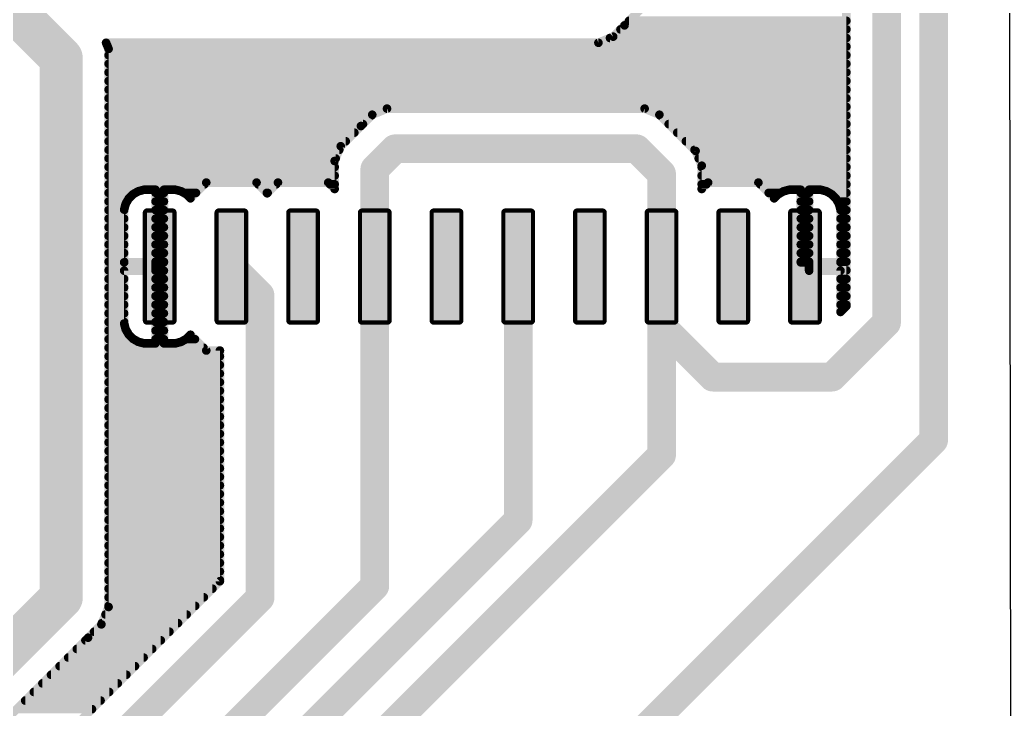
# Model space of a CAD drawing. Extents: x 1.5 to 61.1, y 27.7 to 80.1.
# Drawn here: x 43.55 to 61.11, y 34.14 to 46.35 of the extents above; entities that cross this region are included whole.
import ezdxf

# ---------------------------------------------------------------- set-up
doc = ezdxf.new("R2010")
doc.units = 0
for name, color, linetype in [('1', 12, 'CONTINUOUS'), ('18', 110, 'CONTINUOUS'), ('20', 31, 'CONTINUOUS')]:
    doc.layers.add(name, color=color, linetype=linetype)

# ---------------------------------------------------------------- blocks, each defined once
blk = doc.blocks.new('RECT329600X96000R25')
at = {"const_width": 0.075}
blk.add_lwpolyline([(0.9925, -0.225), (0.9925, 0.225, 0.4142), (0.955, 0.2625), (-0.955, 0.2625, 0.4142), (-0.9925, 0.225), (-0.9925, -0.225, 0.4142), (-0.955, -0.2625), (0.955, -0.2625, 0.4142)], format="xyb", close=True, dxfattribs=at)
blk.add_solid([(-0.9738, -0.2438), (0.9738, -0.2438), (-0.9738, 0.2438), (0.9738, 0.2438)])
blk = doc.blocks.new('ROUNDV')
at = {"const_width": 0.5}
blk.add_lwpolyline([(0, -0.25, 1), (0, 0.25, 1), (0, -0.25)], format="xyb", dxfattribs=at)

msp = doc.modelspace()

# ---------------------------------------------------------------- linework, layer by layer
at = {"layer": '1'}
for points, const_width in [([(59.7403, 38.9016), (59.7403, 54.814)], 0.508), ([(58.9057, 52.7865), (58.9057, 40.9821)], 0.508), ([(58.1945, 52.4919), (58.1945, 41.2767)], 0.1524), ([(54.2632, 46.2483), (56.7933, 48.7784)], 0.1524), ([(41.6789, 48.2737), (44.2864, 45.6661)], 0.762), ([(54.3445, 46.3296), (58.1945, 46.3296)], 0.1524), ([(54.0632, 46.0482), (54.2632, 46.2483)], 0.1524), ([(54.1921, 46.1772), (58.1945, 46.1772)], 0.1524), ([(44.2864, 45.6661), (44.2864, 36.1143)], 0.762), ([(45.1246, 45.8328), (45.0802, 45.94)], 0.1524), ([(45.0802, 45.94), (53.8018, 45.94)], 0.1524), ([(53.8018, 45.94), (54.0632, 46.0482)], 0.1524), ([(54.0066, 46.0248), (58.1945, 46.0248)], 0.1524), ([(45.1082, 45.8724), (58.1945, 45.8724)], 0.1524), ([(45.1246, 35.9475), (45.1246, 45.8328)], 0.1524), ([(45.1246, 45.72), (58.1945, 45.72)], 0.1524), ([(45.1246, 45.5676), (58.1945, 45.5676)], 0.1524), ([(45.1246, 45.4152), (58.1945, 45.4152)], 0.1524), ([(45.1246, 45.2628), (58.1945, 45.2628)], 0.1524), ([(45.1246, 45.1104), (58.1945, 45.1104)], 0.1524), ([(45.1246, 44.958), (58.1945, 44.958)], 0.1524), ([(45.1246, 44.8056), (58.1945, 44.8056)], 0.1524), ([(50.0568, 44.7741), (49.7954, 44.6658)], 0.1524), ([(54.6204, 44.7741), (50.0568, 44.7741)], 0.1524), ([(54.8818, 44.6658), (54.6204, 44.7741)], 0.1524), ([(45.1246, 44.6532), (49.7828, 44.6532)], 0.1524), ([(49.7954, 44.6658), (49.5953, 44.4658)], 0.1524), ([(55.5233, 44.0243), (54.8818, 44.6658)], 0.1524), ([(54.8944, 44.6532), (58.1945, 44.6532)], 0.1524), ([(45.1246, 44.5008), (49.6304, 44.5008)], 0.1524), ([(49.5953, 44.4658), (49.2375, 44.1079)], 0.1524), ([(55.0468, 44.5008), (58.1945, 44.5008)], 0.1524), ([(45.1246, 44.3484), (49.478, 44.3484)], 0.1524), ([(45.1246, 44.196), (49.3256, 44.196)], 0.1524), ([(49.8404, 43.705), (50.1983, 44.0629)], 0.508), ([(50.1983, 44.0629), (54.4789, 44.0629)], 0.508), ([(54.4789, 44.0629), (54.9204, 43.6215)], 0.508), ([(55.1992, 44.3484), (58.1945, 44.3484)], 0.1524), ([(55.3516, 44.196), (58.1945, 44.196)], 0.1524), ([(45.1246, 44.0436), (49.2108, 44.0436)], 0.1524), ([(49.2375, 44.1079), (49.1292, 43.8465)], 0.1524), ([(55.504, 44.0436), (58.1945, 44.0436)], 0.1524), ([(55.6316, 43.7629), (55.5233, 44.0243)], 0.1524), ([(45.1246, 43.8912), (49.1477, 43.8912)], 0.1524), ([(49.1292, 43.8465), (49.1292, 43.3507)], 0.1524), ([(49.8404, 41.9769), (49.8404, 43.705)], 0.508), ([(55.5785, 43.8912), (58.1945, 43.8912)], 0.1524), ([(45.1246, 43.7388), (49.1292, 43.7388)], 0.1524), ([(54.9204, 43.6215), (54.9204, 42.6004)], 0.508), ([(55.6316, 43.3507), (55.6316, 43.7629)], 0.1524), ([(55.6316, 43.7388), (58.1945, 43.7388)], 0.1524), ([(45.1246, 43.5864), (49.1292, 43.5864)], 0.1524), ([(55.6316, 43.5864), (58.1945, 43.5864)], 0.1524), ([(45.1246, 43.434), (46.8249, 43.434)], 0.1524), ([(45.649, 43.3095), (45.5566, 43.2561)], 0.1524), ([(45.752, 43.3371), (45.649, 43.3095)], 0.1524), ([(45.9566, 43.3371), (45.752, 43.3371)], 0.1524), ([(45.9566, 42.0507), (45.9566, 43.3371)], 0.1524), ([(46.3087, 43.3371), (46.1042, 43.3371)], 0.1524), ([(46.1042, 43.3371), (46.1042, 42.0507)], 0.1524), ([(46.4118, 43.3095), (46.3087, 43.3371)], 0.1524), ([(46.5042, 43.2561), (46.4118, 43.3095)], 0.1524), ([(46.8549, 43.4641), (46.5756, 43.1847)], 0.1524), ([(47.7458, 43.4641), (46.8549, 43.4641)], 0.1524), ([(47.9354, 43.2745), (47.7458, 43.4641)], 0.1524), ([(47.7759, 43.434), (48.0949, 43.434)], 0.1524), ([(48.1249, 43.4641), (47.9354, 43.2745)], 0.1524), ([(49.0158, 43.4641), (48.1249, 43.4641)], 0.1524), ([(49.1292, 43.3507), (49.0158, 43.4641)], 0.1524), ([(49.0459, 43.434), (49.1292, 43.434)], 0.1524), ([(55.7449, 43.4641), (55.6316, 43.3507)], 0.1524), ([(55.6316, 43.434), (55.7149, 43.434)], 0.1524), ([(56.6358, 43.4641), (55.7449, 43.4641)], 0.1524), ([(56.9152, 43.1847), (56.6358, 43.4641)], 0.1524), ([(56.6659, 43.434), (58.1945, 43.434)], 0.1524), ([(57.079, 43.3095), (56.9866, 43.2561)], 0.1524), ([(57.182, 43.3371), (57.079, 43.3095)], 0.1524), ([(57.3866, 43.3371), (57.182, 43.3371)], 0.1524), ([(57.3866, 42.0507), (57.3866, 43.3371)], 0.1524), ([(57.7387, 43.3371), (57.5342, 43.3371)], 0.1524), ([(57.5342, 43.3371), (57.5342, 42.0507)], 0.1524), ([(57.8418, 43.3095), (57.7387, 43.3371)], 0.1524), ([(57.9342, 43.2561), (57.8418, 43.3095)], 0.1524), ([(45.1246, 43.2816), (45.6007, 43.2816)], 0.1524), ([(45.1246, 43.1292), (45.4514, 43.1292)], 0.1524), ([(45.4811, 43.1807), (45.4278, 43.0883)], 0.1524), ([(45.5566, 43.2561), (45.4811, 43.1807)], 0.1524), ([(45.9566, 43.2816), (46.1042, 43.2816)], 0.1524), ([(45.9566, 43.1292), (46.1042, 43.1292)], 0.1524), ([(46.46, 43.2816), (46.6725, 43.2816)], 0.1524), ([(46.5756, 43.1847), (46.5042, 43.2561)], 0.1524), ([(47.9283, 43.2816), (47.9425, 43.2816)], 0.1524), ([(56.8183, 43.2816), (57.0307, 43.2816)], 0.1524), ([(56.9866, 43.2561), (56.9152, 43.1847)], 0.1524), ([(57.3866, 43.2816), (57.5342, 43.2816)], 0.1524), ([(57.3866, 43.1292), (57.5342, 43.1292)], 0.1524), ([(57.89, 43.2816), (58.1945, 43.2816)], 0.1524), ([(58.0096, 43.1807), (57.9342, 43.2561)], 0.1524), ([(58.063, 43.0883), (58.0096, 43.1807)], 0.1524), ([(58.0393, 43.1292), (58.1945, 43.1292)], 0.1524), ([(45.1246, 42.9768), (45.4002, 42.9768)], 0.1524), ([(45.4278, 43.0883), (45.4002, 42.9852)], 0.1524), ([(45.4002, 42.9852), (45.4002, 42.0507)], 0.1524), ([(45.9566, 42.9768), (46.1042, 42.9768)], 0.1524), ([(57.3866, 42.9768), (57.5342, 42.9768)], 0.1524), ([(58.0906, 42.9852), (58.063, 43.0883)], 0.1524), ([(58.0906, 42.0507), (58.0906, 42.9852)], 0.1524), ([(58.0906, 42.9768), (58.1945, 42.9768)], 0.1524), ([(45.1246, 42.8244), (45.4002, 42.8244)], 0.1524), ([(45.9566, 42.8244), (46.1042, 42.8244)], 0.1524), ([(54.9204, 42.6004), (54.9204, 41.9769)], 0.508), ([(57.3866, 42.8244), (57.5342, 42.8244)], 0.1524), ([(58.0906, 42.8244), (58.1945, 42.8244)], 0.1524), ([(45.1246, 42.672), (45.4002, 42.672)], 0.1524), ([(45.9566, 42.672), (46.1042, 42.672)], 0.1524), ([(57.3866, 42.672), (57.5342, 42.672)], 0.1524), ([(58.0906, 42.672), (58.1945, 42.672)], 0.1524), ([(45.1246, 42.5196), (45.4002, 42.5196)], 0.1524), ([(45.9566, 42.5196), (46.1042, 42.5196)], 0.1524), ([(57.3866, 42.5196), (57.5342, 42.5196)], 0.1524), ([(58.0906, 42.5196), (58.1945, 42.5196)], 0.1524), ([(45.1246, 42.3672), (45.4002, 42.3672)], 0.1524), ([(45.9566, 42.3672), (46.1042, 42.3672)], 0.1524), ([(57.3866, 42.3672), (57.5342, 42.3672)], 0.1524), ([(58.0906, 42.3672), (58.1945, 42.3672)], 0.1524), ([(45.1246, 42.2148), (45.4002, 42.2148)], 0.1524), ([(45.9566, 42.2148), (46.1042, 42.2148)], 0.1524), ([(47.8074, 41.4699), (47.3004, 41.9769)], 0.508), ([(49.8404, 36.319), (49.8404, 41.9769)], 0.508), ([(52.3804, 37.4813), (52.3804, 41.9769)], 0.508), ([(54.9204, 38.6375), (54.9204, 41.9769)], 0.508), ([(54.9204, 40.9255), (54.9204, 41.9769)], 0.508), ([(57.3866, 42.2148), (57.5342, 42.2148)], 0.1524), ([(58.0906, 42.2148), (58.1945, 42.2148)], 0.1524), ([(45.1246, 42.0624), (45.4002, 42.0624)], 0.1524), ([(45.1246, 41.91), (45.9566, 41.91)], 0.1524), ([(45.4002, 42.0507), (45.9566, 42.0507)], 0.1524), ([(45.9566, 41.9031), (45.4002, 41.9031)], 0.1524), ([(45.4002, 41.9031), (45.4002, 40.9685)], 0.1524), ([(45.9566, 42.0624), (46.1042, 42.0624)], 0.1524), ([(46.1042, 42.0507), (45.9566, 42.0507)], 0.1524), ([(45.9566, 42.0507), (45.9566, 41.9031)], 0.1524), ([(45.9566, 40.6167), (45.9566, 41.9031)], 0.1524), ([(45.9566, 41.9031), (46.1042, 41.9031)], 0.1524), ([(46.1042, 41.9031), (46.1042, 40.6167)], 0.1524), ([(57.3866, 42.0624), (57.5342, 42.0624)], 0.1524), ([(57.5342, 42.0507), (57.3866, 42.0507)], 0.1524), ([(57.5342, 41.9031), (57.5342, 42.0507)], 0.1524), ([(57.5342, 42.0507), (58.0906, 42.0507)], 0.1524), ([(57.5342, 41.91), (58.1945, 41.91)], 0.1524), ([(58.0906, 41.9031), (57.5342, 41.9031)], 0.1524), ([(58.0906, 42.0624), (58.1945, 42.0624)], 0.1524), ([(58.0906, 41.1729), (58.0906, 41.9031)], 0.1524), ([(45.1246, 41.7576), (45.4002, 41.7576)], 0.1524), ([(45.9566, 41.7576), (46.1042, 41.7576)], 0.1524), ([(58.0906, 41.7576), (58.1945, 41.7576)], 0.1524), ([(45.1246, 41.6052), (45.4002, 41.6052)], 0.1524), ([(45.9566, 41.6052), (46.1042, 41.6052)], 0.1524), ([(47.8074, 41.4699), (47.8074, 36.1089)], 0.508), ([(58.0906, 41.6052), (58.1945, 41.6052)], 0.1524), ([(45.1246, 41.4528), (45.4002, 41.4528)], 0.1524), ([(45.9566, 41.4528), (46.1042, 41.4528)], 0.1524), ([(58.0906, 41.4528), (58.1945, 41.4528)], 0.1524), ([(45.1246, 41.3004), (45.4002, 41.3004)], 0.1524), ([(45.9566, 41.3004), (46.1042, 41.3004)], 0.1524), ([(58.0906, 41.3004), (58.1945, 41.3004)], 0.1524), ([(58.1945, 41.2767), (58.0906, 41.1729)], 0.1524), ([(45.1246, 41.148), (45.4002, 41.148)], 0.1524), ([(45.9566, 41.148), (46.1042, 41.148)], 0.1524), ([(55.8282, 40.0177), (54.9204, 40.9255)], 0.508), ([(58.9057, 40.9821), (57.9412, 40.0177)], 0.508), ([(45.1246, 40.9956), (45.4002, 40.9956)], 0.1524), ([(45.1246, 40.8432), (45.4407, 40.8432)], 0.1524), ([(45.4002, 40.9685), (45.4278, 40.8655)], 0.1524), ([(45.4278, 40.8655), (45.4811, 40.7731)], 0.1524), ([(45.9566, 40.9956), (46.1042, 40.9956)], 0.1524), ([(45.9566, 40.8432), (46.1042, 40.8432)], 0.1524), ([(45.1246, 40.6908), (45.5684, 40.6908)], 0.1524), ([(45.4811, 40.7731), (45.5566, 40.6976)], 0.1524), ([(45.5566, 40.6976), (45.649, 40.6443)], 0.1524), ([(45.9566, 40.6908), (46.1042, 40.6908)], 0.1524), ([(46.4118, 40.6443), (46.5042, 40.6976)], 0.1524), ([(46.4924, 40.6908), (46.6538, 40.6908)], 0.1524), ([(46.5042, 40.6976), (46.5756, 40.769)], 0.1524), ([(46.5756, 40.769), (46.8549, 40.4897)], 0.1524), ([(45.1246, 40.5384), (46.8062, 40.5384)], 0.1524), ([(45.649, 40.6443), (45.752, 40.6167)], 0.1524), ([(45.752, 40.6167), (45.9566, 40.6167)], 0.1524), ([(46.1042, 40.6167), (46.3087, 40.6167)], 0.1524), ([(46.3087, 40.6167), (46.4118, 40.6443)], 0.1524), ([(45.1246, 40.386), (47.0962, 40.386)], 0.1524), ([(46.8549, 40.4897), (47.0962, 40.4897)], 0.1524), ([(47.0962, 40.4897), (47.0962, 36.4035)], 0.1524), ([(45.1246, 40.2336), (47.0962, 40.2336)], 0.1524), ([(57.9412, 40.0177), (55.8282, 40.0177)], 0.508), ([(45.1246, 40.0812), (47.0962, 40.0812)], 0.1524), ([(45.1246, 39.9288), (47.0962, 39.9288)], 0.1524), ([(45.1246, 39.7764), (47.0962, 39.7764)], 0.1524), ([(45.1246, 39.624), (47.0962, 39.624)], 0.1524), ([(45.1246, 39.4716), (47.0962, 39.4716)], 0.1524), ([(45.1246, 39.3192), (47.0962, 39.3192)], 0.1524), ([(45.1246, 39.1668), (47.0962, 39.1668)], 0.1524), ([(45.1246, 39.0144), (47.0962, 39.0144)], 0.1524), ([(50.4309, 29.5923), (59.7403, 38.9016)], 0.508), ([(45.1246, 38.862), (47.0962, 38.862)], 0.1524), ([(46.9377, 30.6547), (54.9204, 38.6375)], 0.508), ([(45.1246, 38.7096), (47.0962, 38.7096)], 0.1524), ([(45.1246, 38.5572), (47.0962, 38.5572)], 0.1524), ([(45.1246, 38.4048), (47.0962, 38.4048)], 0.1524), ([(45.1246, 38.2524), (47.0962, 38.2524)], 0.1524), ([(45.1246, 38.1), (47.0962, 38.1)], 0.1524), ([(45.1246, 37.9476), (47.0962, 37.9476)], 0.1524), ([(45.1246, 37.7952), (47.0962, 37.7952)], 0.1524), ([(45.1246, 37.6428), (47.0962, 37.6428)], 0.1524), ([(46.5381, 31.639), (52.3804, 37.4813)], 0.508), ([(45.1246, 37.4904), (47.0962, 37.4904)], 0.1524), ([(45.1246, 37.338), (47.0962, 37.338)], 0.1524), ([(45.1246, 37.1856), (47.0962, 37.1856)], 0.1524), ([(45.1246, 37.0332), (47.0962, 37.0332)], 0.1524), ([(45.1246, 36.8808), (47.0962, 36.8808)], 0.1524), ([(45.1246, 36.7284), (47.0962, 36.7284)], 0.1524), ([(45.1246, 36.576), (47.0962, 36.576)], 0.1524), ([(45.9852, 32.4637), (49.8404, 36.319)], 0.508), ([(42.2901, 34.1179), (44.2864, 36.1143)], 0.762), ([(47.0962, 36.4035), (44.6329, 33.9402)], 0.1524), ([(44.9275, 33.229), (47.8074, 36.1089)], 0.508), ([(45.1246, 36.4236), (47.0962, 36.4236)], 0.1524), ([(45.1246, 36.2712), (46.9639, 36.2712)], 0.1524), ([(45.1246, 36.1188), (46.8115, 36.1188)], 0.1524), ([(44.997, 35.6395), (45.1246, 35.9475)], 0.1524), ([(45.1246, 35.9664), (46.6591, 35.9664)], 0.1524), ([(45.0693, 35.814), (46.5067, 35.814)], 0.1524), ([(44.7612, 35.4037), (44.997, 35.6395)], 0.1524), ([(45.0062, 35.6616), (46.3543, 35.6616)], 0.1524), ([(43.2978, 33.9402), (44.7612, 35.4037)], 0.1524), ([(44.8667, 35.5092), (46.2019, 35.5092)], 0.1524), ([(44.7143, 35.3568), (46.0495, 35.3568)], 0.1524), ([(44.4095, 35.052), (45.7447, 35.052)], 0.1524), ([(44.5619, 35.2044), (45.8971, 35.2044)], 0.1524), ([(44.2571, 34.8996), (45.5923, 34.8996)], 0.1524), ([(44.1047, 34.7472), (45.4399, 34.7472)], 0.1524), ([(43.9523, 34.5948), (45.2875, 34.5948)], 0.1524), ([(43.7999, 34.4424), (45.1351, 34.4424)], 0.1524), ([(43.6475, 34.29), (44.9827, 34.29)], 0.1524), ([(43.4951, 34.1376), (44.8303, 34.1376)], 0.1524)]:
    msp.add_lwpolyline(points, dxfattribs=dict(at, const_width=const_width))
for points, const_width in [([(54.3445, 46.3677, 1), (54.3445, 46.2915)], 0.0762), ([(58.1945, 46.2915, 1), (58.1945, 46.3677)], 0.0762), ([(54.1921, 46.2153, 1), (54.1921, 46.1391)], 0.0762), ([(54.2363, 46.2752, 1), (54.2902, 46.2214)], 0.0762), ([(54.2902, 46.2214, 1), (54.2363, 46.2752)], 0.0762), ([(58.1945, 46.1391, 1), (58.1945, 46.2153)], 0.0762), ([(44.4769, 45.6661, 1), (44.0959, 45.6661)], 0.381), ([(45.0802, 45.9781, 1), (45.0802, 45.9019)], 0.0762), ([(45.1154, 45.9545, 1), (45.045, 45.9254)], 0.0762), ([(53.7872, 45.9752, 1), (53.8163, 45.9048)], 0.0762), ([(53.8018, 45.9019, 1), (53.8018, 45.9781)], 0.0762), ([(54.0066, 46.0629, 1), (54.0066, 45.9867)], 0.0762), ([(54.0362, 46.0752, 1), (54.0901, 46.0213)], 0.0762), ([(54.0777, 46.013, 1), (54.0486, 46.0834)], 0.0762), ([(58.1945, 45.9867, 1), (58.1945, 46.0629)], 0.0762), ([(44.1517, 45.5314, 1), (44.4211, 45.8008)], 0.381), ([(45.1082, 45.9105, 1), (45.1082, 45.8343)], 0.0762), ([(45.1627, 45.8328, 1), (45.0865, 45.8328)], 0.0762), ([(45.0894, 45.8182, 1), (45.1598, 45.8474)], 0.0762), ([(58.1945, 45.8343, 1), (58.1945, 45.9105)], 0.0762), ([(45.1246, 45.7581, 1), (45.1246, 45.6819)], 0.0762), ([(58.1945, 45.6819, 1), (58.1945, 45.7581)], 0.0762), ([(45.1246, 45.6057, 1), (45.1246, 45.5295)], 0.0762), ([(45.1246, 45.4533, 1), (45.1246, 45.3771)], 0.0762), ([(58.1945, 45.5295, 1), (58.1945, 45.6057)], 0.0762), ([(58.1945, 45.3771, 1), (58.1945, 45.4533)], 0.0762), ([(45.1246, 45.3009, 1), (45.1246, 45.2247)], 0.0762), ([(58.1945, 45.2247, 1), (58.1945, 45.3009)], 0.0762), ([(45.1246, 45.1485, 1), (45.1246, 45.0723)], 0.0762), ([(58.1945, 45.0723, 1), (58.1945, 45.1485)], 0.0762), ([(45.1246, 44.9961, 1), (45.1246, 44.9199)], 0.0762), ([(58.1945, 44.9199, 1), (58.1945, 44.9961)], 0.0762), ([(45.1246, 44.8437, 1), (45.1246, 44.7675)], 0.0762), ([(50.0568, 44.8122, 1), (50.0568, 44.736)], 0.0762), ([(50.0714, 44.7389, 1), (50.0422, 44.8093)], 0.0762), ([(54.635, 44.8093, 1), (54.6058, 44.7389)], 0.0762), ([(54.6204, 44.736, 1), (54.6204, 44.8122)], 0.0762), ([(58.1945, 44.7675, 1), (58.1945, 44.8437)], 0.0762), ([(45.1246, 44.6913, 1), (45.1246, 44.6151)], 0.0762), ([(49.7808, 44.701, 1), (49.81, 44.6306)], 0.0762), ([(49.8224, 44.6389, 1), (49.7685, 44.6928)], 0.0762), ([(49.7828, 44.6151, 1), (49.7828, 44.6913)], 0.0762), ([(54.9087, 44.6928, 1), (54.8549, 44.6389)], 0.0762), ([(54.8944, 44.6913, 1), (54.8944, 44.6151)], 0.0762), ([(54.8672, 44.6306, 1), (54.8964, 44.701)], 0.0762), ([(58.1945, 44.6151, 1), (58.1945, 44.6913)], 0.0762), ([(45.1246, 44.5389, 1), (45.1246, 44.4627)], 0.0762), ([(49.5684, 44.4927, 1), (49.6223, 44.4388)], 0.0762), ([(49.6223, 44.4388, 1), (49.5684, 44.4927)], 0.0762), ([(49.6304, 44.4627, 1), (49.6304, 44.5389)], 0.0762), ([(55.0468, 44.5389, 1), (55.0468, 44.4627)], 0.0762), ([(58.1945, 44.4627, 1), (58.1945, 44.5389)], 0.0762), ([(45.1246, 44.3865, 1), (45.1246, 44.3103)], 0.0762), ([(45.1246, 44.2341, 1), (45.1246, 44.1579)], 0.0762), ([(49.3256, 44.1579, 1), (49.3256, 44.2341)], 0.0762), ([(49.478, 44.3103, 1), (49.478, 44.3865)], 0.0762), ([(50.1983, 44.1899, 1), (50.1983, 43.9359)], 0.254), ([(50.2881, 43.9731, 1), (50.1085, 44.1527)], 0.254), ([(54.5687, 44.1527, 1), (54.3891, 43.9731)], 0.254), ([(54.4789, 43.9359, 1), (54.4789, 44.1899)], 0.254), ([(55.1992, 44.3865, 1), (55.1992, 44.3103)], 0.0762), ([(55.3516, 44.2341, 1), (55.3516, 44.1579)], 0.0762), ([(58.1945, 44.3103, 1), (58.1945, 44.3865)], 0.0762), ([(58.1945, 44.1579, 1), (58.1945, 44.2341)], 0.0762), ([(45.1246, 44.0817, 1), (45.1246, 44.0055)], 0.0762), ([(49.2105, 44.1348, 1), (49.2644, 44.0809)], 0.0762), ([(49.2727, 44.0933, 1), (49.2023, 44.1225)], 0.0762), ([(49.2108, 44.0055, 1), (49.2108, 44.0817)], 0.0762), ([(55.504, 44.0817, 1), (55.504, 44.0055)], 0.0762), ([(55.5585, 44.0389, 1), (55.4881, 44.0097)], 0.0762), ([(55.4964, 43.9974, 1), (55.5503, 44.0513)], 0.0762), ([(58.1945, 44.0055, 1), (58.1945, 44.0817)], 0.0762), ([(45.1246, 43.9293, 1), (45.1246, 43.8531)], 0.0762), ([(49.1673, 43.8465, 1), (49.0911, 43.8465)], 0.0762), ([(49.1477, 43.8531, 1), (49.1477, 43.9293)], 0.0762), ([(49.9674, 43.705, 1), (49.7134, 43.705)], 0.254), ([(49.7506, 43.7948, 1), (49.9302, 43.6152)], 0.254), ([(55.5785, 43.9293, 1), (55.5785, 43.8531)], 0.0762), ([(58.1945, 43.8531, 1), (58.1945, 43.9293)], 0.0762), ([(45.1246, 43.7769, 1), (45.1246, 43.7007)], 0.0762), ([(49.094, 43.8611, 1), (49.1644, 43.8319)], 0.0762), ([(49.1292, 43.7007, 1), (49.1292, 43.7769)], 0.0762), ([(55.0474, 43.6215, 1), (54.7934, 43.6215)], 0.254), ([(54.8306, 43.5317, 1), (55.0102, 43.7113)], 0.254), ([(55.6697, 43.7629, 1), (55.5935, 43.7629)], 0.0762), ([(55.6316, 43.7769, 1), (55.6316, 43.7007)], 0.0762), ([(55.5964, 43.7483, 1), (55.6668, 43.7775)], 0.0762), ([(58.1945, 43.7007, 1), (58.1945, 43.7769)], 0.0762), ([(45.1246, 43.6245, 1), (45.1246, 43.5483)], 0.0762), ([(49.1292, 43.5483, 1), (49.1292, 43.6245)], 0.0762), ([(55.6316, 43.6245, 1), (55.6316, 43.5483)], 0.0762), ([(58.1945, 43.5483, 1), (58.1945, 43.6245)], 0.0762), ([(45.1246, 43.4721, 1), (45.1246, 43.3959)], 0.0762), ([(45.6391, 43.3463, 1), (45.6588, 43.2727)], 0.0762), ([(45.668, 43.2765, 1), (45.6299, 43.3425)], 0.0762), ([(45.752, 43.3752, 1), (45.752, 43.299)], 0.0762), ([(45.7619, 43.3003, 1), (45.7422, 43.3739)], 0.0762), ([(45.9947, 43.3371, 1), (45.9185, 43.3371)], 0.0762), ([(45.9566, 43.299, 1), (45.9566, 43.3752)], 0.0762), ([(46.1042, 43.3752, 1), (46.1042, 43.299)], 0.0762), ([(46.1423, 43.3371, 1), (46.0661, 43.3371)], 0.0762), ([(46.3186, 43.3739, 1), (46.2989, 43.3003)], 0.0762), ([(46.3087, 43.299, 1), (46.3087, 43.3752)], 0.0762), ([(46.4308, 43.3425, 1), (46.3927, 43.2765)], 0.0762), ([(46.4019, 43.2727, 1), (46.4217, 43.3463)], 0.0762), ([(46.8549, 43.5022, 1), (46.8549, 43.426)], 0.0762), ([(46.8249, 43.3959, 1), (46.8249, 43.4721)], 0.0762), ([(46.8819, 43.4371, 1), (46.828, 43.491)], 0.0762), ([(47.7728, 43.491, 1), (47.7189, 43.4371)], 0.0762), ([(47.7759, 43.4721, 1), (47.7759, 43.3959)], 0.0762), ([(47.7458, 43.426, 1), (47.7458, 43.5022)], 0.0762), ([(48.1249, 43.5022, 1), (48.1249, 43.426)], 0.0762), ([(48.0949, 43.3959, 1), (48.0949, 43.4721)], 0.0762), ([(48.1519, 43.4371, 1), (48.098, 43.491)], 0.0762), ([(49.0428, 43.491, 1), (48.9889, 43.4371)], 0.0762), ([(49.0459, 43.4721, 1), (49.0459, 43.3959)], 0.0762), ([(49.0158, 43.426, 1), (49.0158, 43.5022)], 0.0762), ([(49.0911, 43.3507, 1), (49.1673, 43.3507)], 0.0762), ([(49.1022, 43.3238, 1), (49.1561, 43.3777)], 0.0762), ([(49.1292, 43.3959, 1), (49.1292, 43.4721)], 0.0762), ([(55.6046, 43.3777, 1), (55.6585, 43.3238)], 0.0762), ([(55.6316, 43.4721, 1), (55.6316, 43.3959)], 0.0762), ([(55.5935, 43.3507, 1), (55.6697, 43.3507)], 0.0762), ([(55.7449, 43.5022, 1), (55.7449, 43.426)], 0.0762), ([(55.7149, 43.3959, 1), (55.7149, 43.4721)], 0.0762), ([(55.7719, 43.4371, 1), (55.718, 43.491)], 0.0762), ([(56.6628, 43.491, 1), (56.6089, 43.4371)], 0.0762), ([(56.6659, 43.4721, 1), (56.6659, 43.3959)], 0.0762), ([(56.6358, 43.426, 1), (56.6358, 43.5022)], 0.0762), ([(57.0691, 43.3463, 1), (57.0888, 43.2727)], 0.0762), ([(57.098, 43.2765, 1), (57.0599, 43.3425)], 0.0762), ([(57.182, 43.3752, 1), (57.182, 43.299)], 0.0762), ([(57.1919, 43.3003, 1), (57.1722, 43.3739)], 0.0762), ([(57.4247, 43.3371, 1), (57.3485, 43.3371)], 0.0762), ([(57.3866, 43.299, 1), (57.3866, 43.3752)], 0.0762), ([(57.5342, 43.3752, 1), (57.5342, 43.299)], 0.0762), ([(57.5723, 43.3371, 1), (57.4961, 43.3371)], 0.0762), ([(57.7486, 43.3739, 1), (57.7289, 43.3003)], 0.0762), ([(57.7387, 43.299, 1), (57.7387, 43.3752)], 0.0762), ([(57.8608, 43.3425, 1), (57.8227, 43.2765)], 0.0762), ([(57.8319, 43.2727, 1), (57.8517, 43.3463)], 0.0762), ([(58.1945, 43.3959, 1), (58.1945, 43.4721)], 0.0762), ([(45.1246, 43.3197, 1), (45.1246, 43.2435)], 0.0762), ([(45.1246, 43.1673, 1), (45.1246, 43.0911)], 0.0762), ([(45.4542, 43.2076, 1), (45.5081, 43.1537)], 0.0762), ([(45.5141, 43.1616, 1), (45.4482, 43.1997)], 0.0762), ([(45.4514, 43.0911, 1), (45.4514, 43.1673)], 0.0762), ([(45.5375, 43.2891, 1), (45.5756, 43.2231)], 0.0762), ([(45.5835, 43.2292, 1), (45.5296, 43.2831)], 0.0762), ([(45.6007, 43.2435, 1), (45.6007, 43.3197)], 0.0762), ([(45.9566, 43.3197, 1), (45.9566, 43.2435)], 0.0762), ([(45.9566, 43.1673, 1), (45.9566, 43.0911)], 0.0762), ([(46.1042, 43.2435, 1), (46.1042, 43.3197)], 0.0762), ([(46.1042, 43.0911, 1), (46.1042, 43.1673)], 0.0762), ([(46.46, 43.3197, 1), (46.46, 43.2435)], 0.0762), ([(46.5311, 43.2831, 1), (46.4772, 43.2292)], 0.0762), ([(46.4851, 43.2231, 1), (46.5232, 43.2891)], 0.0762), ([(46.5486, 43.2117, 1), (46.6025, 43.1578)], 0.0762), ([(46.5486, 43.1578, 1), (46.6025, 43.2117)], 0.0762), ([(46.6725, 43.2435, 1), (46.6725, 43.3197)], 0.0762), ([(47.9283, 43.3197, 1), (47.9283, 43.2435)], 0.0762), ([(47.9084, 43.3015, 1), (47.9623, 43.2476)], 0.0762), ([(47.9084, 43.2476, 1), (47.9623, 43.3015)], 0.0762), ([(47.9425, 43.2435, 1), (47.9425, 43.3197)], 0.0762), ([(56.8183, 43.3197, 1), (56.8183, 43.2435)], 0.0762), ([(56.8882, 43.2117, 1), (56.9421, 43.1578)], 0.0762), ([(56.8882, 43.1578, 1), (56.9421, 43.2117)], 0.0762), ([(56.9675, 43.2891, 1), (57.0056, 43.2231)], 0.0762), ([(57.0135, 43.2292, 1), (56.9596, 43.2831)], 0.0762), ([(57.0307, 43.2435, 1), (57.0307, 43.3197)], 0.0762), ([(57.3866, 43.3197, 1), (57.3866, 43.2435)], 0.0762), ([(57.3866, 43.1673, 1), (57.3866, 43.0911)], 0.0762), ([(57.5342, 43.2435, 1), (57.5342, 43.3197)], 0.0762), ([(57.5342, 43.0911, 1), (57.5342, 43.1673)], 0.0762), ([(57.89, 43.3197, 1), (57.89, 43.2435)], 0.0762), ([(57.9611, 43.2831, 1), (57.9072, 43.2292)], 0.0762), ([(57.9151, 43.2231, 1), (57.9532, 43.2891)], 0.0762), ([(58.0426, 43.1997, 1), (57.9766, 43.1616)], 0.0762), ([(57.9827, 43.1537, 1), (58.0366, 43.2076)], 0.0762), ([(58.0393, 43.1673, 1), (58.0393, 43.0911)], 0.0762), ([(58.1945, 43.2435, 1), (58.1945, 43.3197)], 0.0762), ([(58.1945, 43.0911, 1), (58.1945, 43.1673)], 0.0762), ([(45.1246, 43.0149, 1), (45.1246, 42.9387)], 0.0762), ([(45.4383, 42.9852, 1), (45.3621, 42.9852)], 0.0762), ([(45.3634, 42.9951, 1), (45.437, 42.9754)], 0.0762), ([(45.3948, 43.1073, 1), (45.4608, 43.0692)], 0.0762), ([(45.4646, 43.0784, 1), (45.391, 43.0981)], 0.0762), ([(45.4002, 42.9387, 1), (45.4002, 43.0149)], 0.0762), ([(45.9566, 43.0149, 1), (45.9566, 42.9387)], 0.0762), ([(46.1042, 42.9387, 1), (46.1042, 43.0149)], 0.0762), ([(57.3866, 43.0149, 1), (57.3866, 42.9387)], 0.0762), ([(57.5342, 42.9387, 1), (57.5342, 43.0149)], 0.0762), ([(58.0998, 43.0981, 1), (58.0262, 43.0784)], 0.0762), ([(58.03, 43.0692, 1), (58.096, 43.1073)], 0.0762), ([(58.1287, 42.9852, 1), (58.0525, 42.9852)], 0.0762), ([(58.0906, 43.0149, 1), (58.0906, 42.9387)], 0.0762), ([(58.0538, 42.9754, 1), (58.1274, 42.9951)], 0.0762), ([(58.1945, 42.9387, 1), (58.1945, 43.0149)], 0.0762), ([(45.1246, 42.8625, 1), (45.1246, 42.7863)], 0.0762), ([(45.4002, 42.7863, 1), (45.4002, 42.8625)], 0.0762), ([(45.9566, 42.8625, 1), (45.9566, 42.7863)], 0.0762), ([(46.1042, 42.7863, 1), (46.1042, 42.8625)], 0.0762), ([(55.0474, 42.6004, 1), (54.7934, 42.6004)], 0.254), ([(57.3866, 42.8625, 1), (57.3866, 42.7863)], 0.0762), ([(57.5342, 42.7863, 1), (57.5342, 42.8625)], 0.0762), ([(58.0906, 42.8625, 1), (58.0906, 42.7863)], 0.0762), ([(58.1945, 42.7863, 1), (58.1945, 42.8625)], 0.0762), ([(45.1246, 42.7101, 1), (45.1246, 42.6339)], 0.0762), ([(45.4002, 42.6339, 1), (45.4002, 42.7101)], 0.0762), ([(45.9566, 42.7101, 1), (45.9566, 42.6339)], 0.0762), ([(46.1042, 42.6339, 1), (46.1042, 42.7101)], 0.0762), ([(54.7934, 42.6004, 1), (55.0474, 42.6004)], 0.254), ([(57.3866, 42.7101, 1), (57.3866, 42.6339)], 0.0762), ([(57.5342, 42.6339, 1), (57.5342, 42.7101)], 0.0762), ([(58.0906, 42.7101, 1), (58.0906, 42.6339)], 0.0762), ([(58.1945, 42.6339, 1), (58.1945, 42.7101)], 0.0762), ([(45.1246, 42.5577, 1), (45.1246, 42.4815)], 0.0762), ([(45.4002, 42.4815, 1), (45.4002, 42.5577)], 0.0762), ([(45.9566, 42.5577, 1), (45.9566, 42.4815)], 0.0762), ([(46.1042, 42.4815, 1), (46.1042, 42.5577)], 0.0762), ([(57.3866, 42.5577, 1), (57.3866, 42.4815)], 0.0762), ([(57.5342, 42.4815, 1), (57.5342, 42.5577)], 0.0762), ([(58.0906, 42.5577, 1), (58.0906, 42.4815)], 0.0762), ([(58.1945, 42.4815, 1), (58.1945, 42.5577)], 0.0762), ([(45.1246, 42.4053, 1), (45.1246, 42.3291)], 0.0762), ([(45.4002, 42.3291, 1), (45.4002, 42.4053)], 0.0762), ([(45.9566, 42.4053, 1), (45.9566, 42.3291)], 0.0762), ([(46.1042, 42.3291, 1), (46.1042, 42.4053)], 0.0762), ([(57.3866, 42.4053, 1), (57.3866, 42.3291)], 0.0762), ([(57.5342, 42.3291, 1), (57.5342, 42.4053)], 0.0762), ([(58.0906, 42.4053, 1), (58.0906, 42.3291)], 0.0762), ([(58.1945, 42.3291, 1), (58.1945, 42.4053)], 0.0762), ([(45.1246, 42.2529, 1), (45.1246, 42.1767)], 0.0762), ([(45.4002, 42.1767, 1), (45.4002, 42.2529)], 0.0762), ([(45.9566, 42.2529, 1), (45.9566, 42.1767)], 0.0762), ([(46.1042, 42.1767, 1), (46.1042, 42.2529)], 0.0762), ([(47.3902, 42.0667, 1), (47.2106, 41.8871)], 0.254), ([(49.9674, 41.9769, 1), (49.7134, 41.9769)], 0.254), ([(52.5074, 41.9769, 1), (52.2534, 41.9769)], 0.254), ([(55.0474, 41.9769, 1), (54.7934, 41.9769)], 0.254), ([(55.0474, 41.9769, 1), (54.7934, 41.9769)], 0.254), ([(57.3866, 42.2529, 1), (57.3866, 42.1767)], 0.0762), ([(57.5342, 42.1767, 1), (57.5342, 42.2529)], 0.0762), ([(58.0906, 42.2529, 1), (58.0906, 42.1767)], 0.0762), ([(58.1945, 42.1767, 1), (58.1945, 42.2529)], 0.0762), ([(45.1246, 42.1005, 1), (45.1246, 42.0243)], 0.0762), ([(45.1246, 41.9481, 1), (45.1246, 41.8719)], 0.0762), ([(45.4002, 42.0888, 1), (45.4002, 42.0126)], 0.0762), ([(45.3621, 42.0507, 1), (45.4383, 42.0507)], 0.0762), ([(45.4002, 41.9412, 1), (45.4002, 41.865)], 0.0762), ([(45.4383, 41.9031, 1), (45.3621, 41.9031)], 0.0762), ([(45.4002, 42.0243, 1), (45.4002, 42.1005)], 0.0762), ([(45.9566, 42.1005, 1), (45.9566, 42.0243)], 0.0762), ([(45.9566, 42.0888, 1), (45.9566, 42.0126)], 0.0762), ([(45.9947, 42.0507, 1), (45.9185, 42.0507)], 0.0762), ([(45.9185, 42.0507, 1), (45.9947, 42.0507)], 0.0762), ([(45.9947, 41.9031, 1), (45.9185, 41.9031)], 0.0762), ([(45.9566, 41.9412, 1), (45.9566, 41.865)], 0.0762), ([(45.9566, 42.0126, 1), (45.9566, 42.0888)], 0.0762), ([(45.9566, 41.8719, 1), (45.9566, 41.9481)], 0.0762), ([(45.9566, 41.865, 1), (45.9566, 41.9412)], 0.0762), ([(46.0661, 42.0507, 1), (46.1423, 42.0507)], 0.0762), ([(46.1423, 41.9031, 1), (46.0661, 41.9031)], 0.0762), ([(46.1042, 42.0243, 1), (46.1042, 42.1005)], 0.0762), ([(46.1042, 42.0126, 1), (46.1042, 42.0888)], 0.0762), ([(46.1042, 41.865, 1), (46.1042, 41.9412)], 0.0762), ([(49.7134, 41.9769, 1), (49.9674, 41.9769)], 0.254), ([(54.7934, 41.9769, 1), (55.0474, 41.9769)], 0.254), ([(57.3866, 42.1005, 1), (57.3866, 42.0243)], 0.0762), ([(57.3866, 42.0888, 1), (57.3866, 42.0126)], 0.0762), ([(57.3485, 42.0507, 1), (57.4247, 42.0507)], 0.0762), ([(57.5723, 42.0507, 1), (57.4961, 42.0507)], 0.0762), ([(57.5342, 42.0888, 1), (57.5342, 42.0126)], 0.0762), ([(57.4961, 42.0507, 1), (57.5723, 42.0507)], 0.0762), ([(57.5342, 41.9481, 1), (57.5342, 41.8719)], 0.0762), ([(57.5342, 41.9412, 1), (57.5342, 41.865)], 0.0762), ([(57.5342, 42.0243, 1), (57.5342, 42.1005)], 0.0762), ([(57.5342, 42.0126, 1), (57.5342, 42.0888)], 0.0762), ([(58.0906, 42.1005, 1), (58.0906, 42.0243)], 0.0762), ([(58.0525, 42.0507, 1), (58.1287, 42.0507)], 0.0762), ([(58.1287, 41.9031, 1), (58.0525, 41.9031)], 0.0762), ([(58.0906, 42.0126, 1), (58.0906, 42.0888)], 0.0762), ([(58.0906, 41.865, 1), (58.0906, 41.9412)], 0.0762), ([(58.1945, 42.0243, 1), (58.1945, 42.1005)], 0.0762), ([(58.1945, 41.8719, 1), (58.1945, 41.9481)], 0.0762), ([(45.1246, 41.7957, 1), (45.1246, 41.7195)], 0.0762), ([(45.4002, 41.7195, 1), (45.4002, 41.7957)], 0.0762), ([(45.9185, 41.9031, 1), (45.9947, 41.9031)], 0.0762), ([(45.9566, 41.7957, 1), (45.9566, 41.7195)], 0.0762), ([(46.1042, 41.7195, 1), (46.1042, 41.7957)], 0.0762), ([(57.4961, 41.9031, 1), (57.5723, 41.9031)], 0.0762), ([(58.0906, 41.7957, 1), (58.0906, 41.7195)], 0.0762), ([(58.1945, 41.7195, 1), (58.1945, 41.7957)], 0.0762), ([(45.1246, 41.6433, 1), (45.1246, 41.5671)], 0.0762), ([(45.4002, 41.5671, 1), (45.4002, 41.6433)], 0.0762), ([(45.9566, 41.6433, 1), (45.9566, 41.5671)], 0.0762), ([(46.1042, 41.5671, 1), (46.1042, 41.6433)], 0.0762), ([(47.9344, 41.4699, 1), (47.6804, 41.4699)], 0.254), ([(47.7176, 41.3801, 1), (47.8972, 41.5597)], 0.254), ([(58.0906, 41.6433, 1), (58.0906, 41.5671)], 0.0762), ([(58.1945, 41.5671, 1), (58.1945, 41.6433)], 0.0762), ([(45.1246, 41.4909, 1), (45.1246, 41.4147)], 0.0762), ([(45.4002, 41.4147, 1), (45.4002, 41.4909)], 0.0762), ([(45.9566, 41.4909, 1), (45.9566, 41.4147)], 0.0762), ([(46.1042, 41.4147, 1), (46.1042, 41.4909)], 0.0762), ([(58.0906, 41.4909, 1), (58.0906, 41.4147)], 0.0762), ([(58.1945, 41.4147, 1), (58.1945, 41.4909)], 0.0762), ([(45.1246, 41.3385, 1), (45.1246, 41.2623)], 0.0762), ([(45.4002, 41.2623, 1), (45.4002, 41.3385)], 0.0762), ([(45.9566, 41.3385, 1), (45.9566, 41.2623)], 0.0762), ([(46.1042, 41.2623, 1), (46.1042, 41.3385)], 0.0762), ([(58.0906, 41.3385, 1), (58.0906, 41.2623)], 0.0762), ([(58.1564, 41.2767, 1), (58.2326, 41.2767)], 0.0762), ([(58.2214, 41.2498, 1), (58.1675, 41.3037)], 0.0762), ([(58.1945, 41.2623, 1), (58.1945, 41.3385)], 0.0762), ([(45.1246, 41.1861, 1), (45.1246, 41.1099)], 0.0762), ([(45.4002, 41.1099, 1), (45.4002, 41.1861)], 0.0762), ([(45.9566, 41.1861, 1), (45.9566, 41.1099)], 0.0762), ([(46.1042, 41.1099, 1), (46.1042, 41.1861)], 0.0762), ([(55.0102, 41.0153, 1), (54.8306, 40.8357)], 0.254), ([(58.0636, 41.1998, 1), (58.1175, 41.1459)], 0.0762), ([(58.0525, 41.1729, 1), (58.1287, 41.1729)], 0.0762), ([(58.7786, 40.9821, 1), (59.0327, 40.9821)], 0.254), ([(58.9955, 40.8923, 1), (58.8158, 41.0719)], 0.254), ([(45.1246, 41.0337, 1), (45.1246, 40.9575)], 0.0762), ([(45.1246, 40.8813, 1), (45.1246, 40.8051)], 0.0762), ([(45.437, 40.9784, 1), (45.3634, 40.9587)], 0.0762), ([(45.3621, 40.9685, 1), (45.4383, 40.9685)], 0.0762), ([(45.4608, 40.8845, 1), (45.3948, 40.8464)], 0.0762), ([(45.4002, 40.9575, 1), (45.4002, 41.0337)], 0.0762), ([(45.4407, 40.8051, 1), (45.4407, 40.8813)], 0.0762), ([(45.9566, 41.0337, 1), (45.9566, 40.9575)], 0.0762), ([(45.9566, 40.8813, 1), (45.9566, 40.8051)], 0.0762), ([(46.1042, 40.9575, 1), (46.1042, 41.0337)], 0.0762), ([(46.1042, 40.8051, 1), (46.1042, 40.8813)], 0.0762), ([(54.7934, 40.9255, 1), (55.0474, 40.9255)], 0.254), ([(45.1246, 40.7289, 1), (45.1246, 40.6527)], 0.0762), ([(45.391, 40.8556, 1), (45.4646, 40.8753)], 0.0762), ([(45.5081, 40.8, 1), (45.4542, 40.7461)], 0.0762), ([(45.4482, 40.754, 1), (45.5141, 40.7921)], 0.0762), ([(45.5756, 40.7306, 1), (45.5375, 40.6646)], 0.0762), ([(45.5296, 40.6707, 1), (45.5835, 40.7246)], 0.0762), ([(45.5684, 40.6527, 1), (45.5684, 40.7289)], 0.0762), ([(45.9566, 40.7289, 1), (45.9566, 40.6527)], 0.0762), ([(46.1042, 40.6527, 1), (46.1042, 40.7289)], 0.0762), ([(46.4924, 40.7289, 1), (46.4924, 40.6527)], 0.0762), ([(46.4772, 40.7246, 1), (46.5311, 40.6707)], 0.0762), ([(46.5232, 40.6646, 1), (46.4851, 40.7306)], 0.0762), ([(46.6025, 40.796, 1), (46.5486, 40.7421)], 0.0762), ([(46.6025, 40.7421, 1), (46.5486, 40.796)], 0.0762), ([(46.6538, 40.6527, 1), (46.6538, 40.7289)], 0.0762), ([(45.1246, 40.5765, 1), (45.1246, 40.5003)], 0.0762), ([(45.6588, 40.6811, 1), (45.6391, 40.6075)], 0.0762), ([(45.6299, 40.6113, 1), (45.668, 40.6773)], 0.0762), ([(45.752, 40.6548, 1), (45.752, 40.5786)], 0.0762), ([(45.7422, 40.5799, 1), (45.7619, 40.6535)], 0.0762), ([(45.9185, 40.6167, 1), (45.9947, 40.6167)], 0.0762), ([(45.9566, 40.5786, 1), (45.9566, 40.6548)], 0.0762), ([(46.1042, 40.6548, 1), (46.1042, 40.5786)], 0.0762), ([(46.0661, 40.6167, 1), (46.1423, 40.6167)], 0.0762), ([(46.2989, 40.6535, 1), (46.3186, 40.5799)], 0.0762), ([(46.3087, 40.5786, 1), (46.3087, 40.6548)], 0.0762), ([(46.3927, 40.6773, 1), (46.4308, 40.6113)], 0.0762), ([(46.4217, 40.6075, 1), (46.4019, 40.6811)], 0.0762), ([(46.8062, 40.5003, 1), (46.8062, 40.5765)], 0.0762), ([(45.1246, 40.4241, 1), (45.1246, 40.3479)], 0.0762), ([(46.8549, 40.5278, 1), (46.8549, 40.4516)], 0.0762), ([(46.828, 40.4627, 1), (46.8819, 40.5166)], 0.0762), ([(47.1343, 40.4897, 1), (47.0581, 40.4897)], 0.0762), ([(47.0962, 40.4516, 1), (47.0962, 40.5278)], 0.0762), ([(47.0962, 40.3479, 1), (47.0962, 40.4241)], 0.0762), ([(45.1246, 40.2717, 1), (45.1246, 40.1955)], 0.0762), ([(47.0962, 40.1955, 1), (47.0962, 40.2717)], 0.0762), ([(55.8282, 40.1447, 1), (55.8282, 39.8907)], 0.254), ([(55.7384, 39.9279, 1), (55.918, 40.1075)], 0.254), ([(57.8514, 40.1075, 1), (58.031, 39.9279)], 0.254), ([(57.9412, 39.8907, 1), (57.9412, 40.1447)], 0.254), ([(45.1246, 40.1193, 1), (45.1246, 40.0431)], 0.0762), ([(47.0962, 40.0431, 1), (47.0962, 40.1193)], 0.0762), ([(45.1246, 39.9669, 1), (45.1246, 39.8907)], 0.0762), ([(47.0962, 39.8907, 1), (47.0962, 39.9669)], 0.0762), ([(45.1246, 39.8145, 1), (45.1246, 39.7383)], 0.0762), ([(45.1246, 39.6621, 1), (45.1246, 39.5859)], 0.0762), ([(47.0962, 39.7383, 1), (47.0962, 39.8145)], 0.0762), ([(47.0962, 39.5859, 1), (47.0962, 39.6621)], 0.0762), ([(45.1246, 39.5097, 1), (45.1246, 39.4335)], 0.0762), ([(47.0962, 39.4335, 1), (47.0962, 39.5097)], 0.0762), ([(45.1246, 39.3573, 1), (45.1246, 39.2811)], 0.0762), ([(47.0962, 39.2811, 1), (47.0962, 39.3573)], 0.0762), ([(45.1246, 39.2049, 1), (45.1246, 39.1287)], 0.0762), ([(47.0962, 39.1287, 1), (47.0962, 39.2049)], 0.0762), ([(45.1246, 39.0525, 1), (45.1246, 38.9763)], 0.0762), ([(47.0962, 38.9763, 1), (47.0962, 39.0525)], 0.0762), ([(59.6133, 38.9016, 1), (59.8673, 38.9016)], 0.254), ([(59.8301, 38.8118, 1), (59.6505, 38.9914)], 0.254), ([(45.1246, 38.9001, 1), (45.1246, 38.8239)], 0.0762), ([(47.0962, 38.8239, 1), (47.0962, 38.9001)], 0.0762), ([(55.0102, 38.5477, 1), (54.8306, 38.7273)], 0.254), ([(45.1246, 38.7477, 1), (45.1246, 38.6715)], 0.0762), ([(47.0962, 38.6715, 1), (47.0962, 38.7477)], 0.0762), ([(54.7934, 38.6375, 1), (55.0474, 38.6375)], 0.254), ([(45.1246, 38.5953, 1), (45.1246, 38.5191)], 0.0762), ([(45.1246, 38.4429, 1), (45.1246, 38.3667)], 0.0762), ([(47.0962, 38.5191, 1), (47.0962, 38.5953)], 0.0762), ([(47.0962, 38.3667, 1), (47.0962, 38.4429)], 0.0762), ([(45.1246, 38.2905, 1), (45.1246, 38.2143)], 0.0762), ([(47.0962, 38.2143, 1), (47.0962, 38.2905)], 0.0762), ([(45.1246, 38.1381, 1), (45.1246, 38.0619)], 0.0762), ([(47.0962, 38.0619, 1), (47.0962, 38.1381)], 0.0762), ([(45.1246, 37.9857, 1), (45.1246, 37.9095)], 0.0762), ([(47.0962, 37.9095, 1), (47.0962, 37.9857)], 0.0762), ([(45.1246, 37.8333, 1), (45.1246, 37.7571)], 0.0762), ([(47.0962, 37.7571, 1), (47.0962, 37.8333)], 0.0762), ([(45.1246, 37.6809, 1), (45.1246, 37.6047)], 0.0762), ([(47.0962, 37.6047, 1), (47.0962, 37.6809)], 0.0762), ([(52.2534, 37.4813, 1), (52.5074, 37.4813)], 0.254), ([(52.4702, 37.3915, 1), (52.2906, 37.5711)], 0.254), ([(45.1246, 37.5285, 1), (45.1246, 37.4523)], 0.0762), ([(45.1246, 37.3761, 1), (45.1246, 37.2999)], 0.0762), ([(47.0962, 37.4523, 1), (47.0962, 37.5285)], 0.0762), ([(47.0962, 37.2999, 1), (47.0962, 37.3761)], 0.0762), ([(45.1246, 37.2237, 1), (45.1246, 37.1475)], 0.0762), ([(47.0962, 37.1475, 1), (47.0962, 37.2237)], 0.0762), ([(45.1246, 37.0713, 1), (45.1246, 36.9951)], 0.0762), ([(47.0962, 36.9951, 1), (47.0962, 37.0713)], 0.0762), ([(45.1246, 36.9189, 1), (45.1246, 36.8427)], 0.0762), ([(47.0962, 36.8427, 1), (47.0962, 36.9189)], 0.0762), ([(45.1246, 36.7665, 1), (45.1246, 36.6903)], 0.0762), ([(47.0962, 36.6903, 1), (47.0962, 36.7665)], 0.0762), ([(45.1246, 36.6141, 1), (45.1246, 36.5379)], 0.0762), ([(47.0962, 36.5379, 1), (47.0962, 36.6141)], 0.0762), ([(49.9302, 36.2292, 1), (49.7506, 36.4088)], 0.254), ([(44.4211, 35.9796, 1), (44.1517, 36.249)], 0.381), ([(45.1246, 36.4617, 1), (45.1246, 36.3855)], 0.0762), ([(47.0581, 36.4035, 1), (47.1343, 36.4035)], 0.0762), ([(47.1231, 36.3765, 1), (47.0692, 36.4304)], 0.0762), ([(47.0962, 36.3855, 1), (47.0962, 36.4617)], 0.0762), ([(47.8972, 36.0191, 1), (47.7176, 36.1987)], 0.254), ([(49.7134, 36.319, 1), (49.9674, 36.319)], 0.254), ([(44.0959, 36.1143, 1), (44.4769, 36.1143)], 0.381), ([(45.1246, 36.3093, 1), (45.1246, 36.2331)], 0.0762), ([(45.1246, 36.1569, 1), (45.1246, 36.0807)], 0.0762), ([(46.8115, 36.0807, 1), (46.8115, 36.1569)], 0.0762), ([(46.9639, 36.2331, 1), (46.9639, 36.3093)], 0.0762), ([(47.6804, 36.1089, 1), (47.9344, 36.1089)], 0.254), ([(45.1246, 36.0045, 1), (45.1246, 35.9283)], 0.0762), ([(45.1598, 35.933, 1), (45.0894, 35.9621)], 0.0762), ([(46.6591, 35.9283, 1), (46.6591, 36.0045)], 0.0762), ([(45.0693, 35.8521, 1), (45.0693, 35.7759)], 0.0762), ([(45.0865, 35.9475, 1), (45.1627, 35.9475)], 0.0762), ([(46.5067, 35.7759, 1), (46.5067, 35.8521)], 0.0762), ([(44.9618, 35.6541, 1), (45.0322, 35.6249)], 0.0762), ([(45.0062, 35.6997, 1), (45.0062, 35.6235)], 0.0762), ([(45.024, 35.6125, 1), (44.9701, 35.6664)], 0.0762), ([(46.3543, 35.6235, 1), (46.3543, 35.6997)], 0.0762), ([(44.7882, 35.3767, 1), (44.7343, 35.4306)], 0.0762), ([(44.8667, 35.5473, 1), (44.8667, 35.4711)], 0.0762), ([(46.2019, 35.4711, 1), (46.2019, 35.5473)], 0.0762), ([(44.7143, 35.3949, 1), (44.7143, 35.3187)], 0.0762), ([(44.7343, 35.4306, 1), (44.7882, 35.3767)], 0.0762), ([(46.0495, 35.3187, 1), (46.0495, 35.3949)], 0.0762), ([(44.4095, 35.0901, 1), (44.4095, 35.0139)], 0.0762), ([(44.5619, 35.2425, 1), (44.5619, 35.1663)], 0.0762), ([(45.7447, 35.0139, 1), (45.7447, 35.0901)], 0.0762), ([(45.8971, 35.1663, 1), (45.8971, 35.2425)], 0.0762), ([(44.2571, 34.9377, 1), (44.2571, 34.8615)], 0.0762), ([(45.5923, 34.8615, 1), (45.5923, 34.9377)], 0.0762), ([(44.1047, 34.7853, 1), (44.1047, 34.7091)], 0.0762), ([(45.4399, 34.7091, 1), (45.4399, 34.7853)], 0.0762), ([(43.9523, 34.6329, 1), (43.9523, 34.5567)], 0.0762), ([(45.2875, 34.5567, 1), (45.2875, 34.6329)], 0.0762), ([(43.7999, 34.4805, 1), (43.7999, 34.4043)], 0.0762), ([(45.1351, 34.4043, 1), (45.1351, 34.4805)], 0.0762), ([(43.6475, 34.3281, 1), (43.6475, 34.2519)], 0.0762), ([(44.9827, 34.2519, 1), (44.9827, 34.3281)], 0.0762), ([(44.8303, 34.0995, 1), (44.8303, 34.1757)], 0.0762)]:
    msp.add_lwpolyline(points, format="xyb", dxfattribs=dict(at, const_width=const_width))
at = {"layer": '20'}
msp.add_line((61.1136, 27.8008), (61.0466, 80.0511), dxfattribs=at)

# ---------------------------------------------------------------- block references
at = {"layer": '1', "rotation": 90}
for p in [(46.0304, 41.9769), (47.3004, 41.9769), (48.5704, 41.9769), (49.8404, 41.9769), (51.1104, 41.9769), (52.3804, 41.9769), (53.6504, 41.9769), (54.9204, 41.9769), (56.1904, 41.9769), (57.4604, 41.9769)]:
    msp.add_blockref('RECT329600X96000R25', p, dxfattribs=at)
at = {"layer": '18', "xscale": 2.032, "yscale": 2.032}
msp.add_blockref('ROUNDV', (46.0888, 37.4891), dxfattribs=at)
msp.add_blockref('ROUNDV', (46.0888, 37.4891), dxfattribs=at)

doc.saveas('drawing.dxf')
